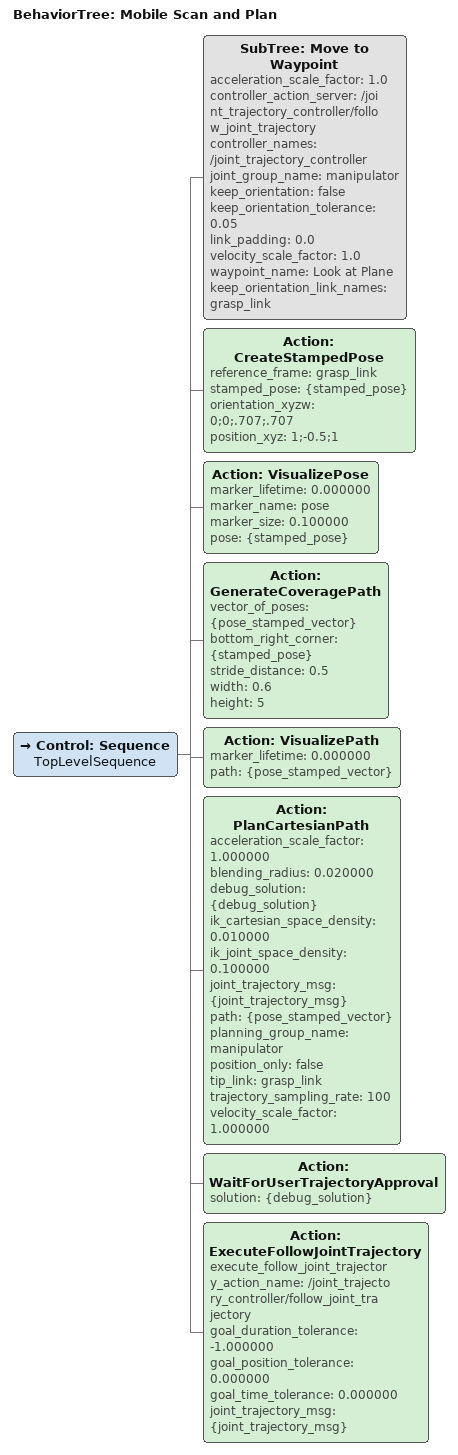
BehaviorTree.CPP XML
<?xml version='1.0' encoding='utf-8'?>
<root BTCPP_format="4" main_tree_to_execute="Mobile Scan and Plan">
  <BehaviorTree ID="Mobile Scan and Plan" _description="An example of computing and executing a coverage path for spraying the plane">
    <Control ID="Sequence" name="TopLevelSequence">
      <SubTree ID="Move to Waypoint" acceleration_scale_factor="1.0" controller_action_server="/joint_trajectory_controller/follow_joint_trajectory" controller_names="/joint_trajectory_controller" joint_group_name="manipulator" keep_orientation="false" keep_orientation_tolerance="0.05" link_padding="0.0" velocity_scale_factor="1.0" waypoint_name="Look at Plane" keep_orientation_link_names="grasp_link"/>
      <Action ID="CreateStampedPose" reference_frame="grasp_link" stamped_pose="{stamped_pose}" orientation_xyzw="0;0;.707;.707" position_xyz="1;-0.5;1"/>
      <Action ID="VisualizePose" marker_lifetime="0.000000" marker_name="pose" marker_size="0.100000" pose="{stamped_pose}"/>
      <Action ID="GenerateCoveragePath" vector_of_poses="{pose_stamped_vector}" bottom_right_corner="{stamped_pose}" stride_distance="0.5" width="0.6" height="5"/>
      <Action ID="VisualizePath" marker_lifetime="0.000000" path="{pose_stamped_vector}"/>
      <Action ID="PlanCartesianPath" acceleration_scale_factor="1.000000" blending_radius="0.020000" debug_solution="{debug_solution}" ik_cartesian_space_density="0.010000" ik_joint_space_density="0.100000" joint_trajectory_msg="{joint_trajectory_msg}" path="{pose_stamped_vector}" planning_group_name="manipulator" position_only="false" tip_link="grasp_link" trajectory_sampling_rate="100" velocity_scale_factor="1.000000"/>
      <Action ID="WaitForUserTrajectoryApproval" solution="{debug_solution}"/>
      <Action ID="ExecuteFollowJointTrajectory" execute_follow_joint_trajectory_action_name="/joint_trajectory_controller/follow_joint_trajectory" goal_duration_tolerance="-1.000000" goal_position_tolerance="0.000000" goal_time_tolerance="0.000000" joint_trajectory_msg="{joint_trajectory_msg}"/>
    </Control>
  </BehaviorTree>
</root>
